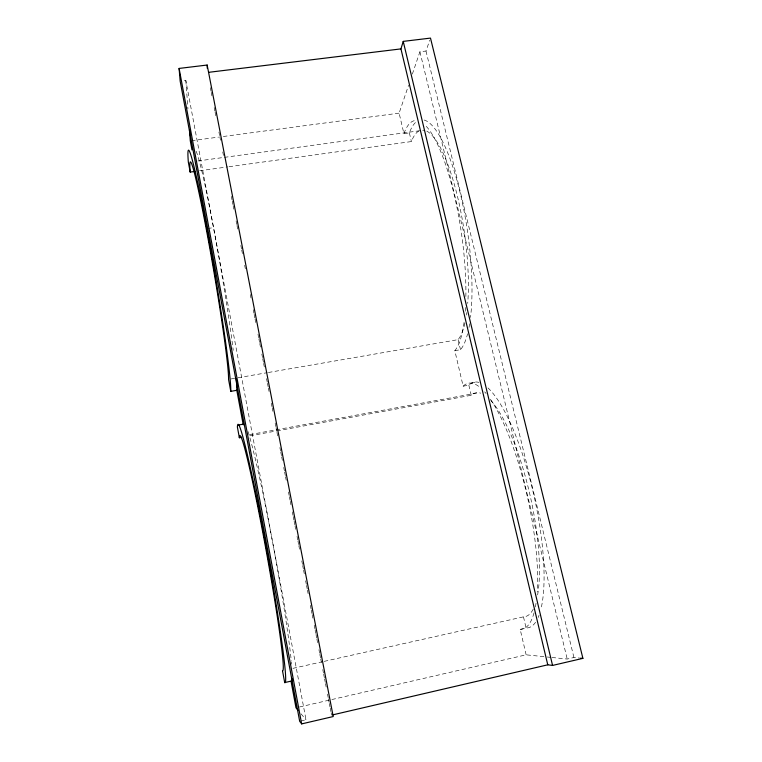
<?xml version="1.0" encoding="UTF-8"?>
<svg xmlns="http://www.w3.org/2000/svg" width="762" height="762" viewBox="0 0 762 762"><rect width="100%" height="100%" fill="white"/><g stroke="black" fill="none" stroke-linecap="round" stroke-linejoin="round"><path stroke-width="0.57" stroke-dasharray="3.81 2.86" d="M415.423 122.568A118.072 30.518 81.8 0 0 409.365 132.874L403.917 133.617L399.117 113.138L408.575 85.249M412.356 74.085L419.919 51.768L425.977 51.025L429.739 40.253M300.723 721.023L306.019 719.795L185.842 80.505L182.442 80.924M551.955 657.482L567.214 659.054L573.929 657.492L579.539 658.035M299.466 706.993L330.689 699.811M331.851 699.545L526.142 654.825L546.087 656.882M526.142 654.825L520.17 629.326L526.094 627.993A125.74 34.061 77.5 0 0 535.629 622.163M292.922 668.35L323.04 661.626M324.202 661.359L523.465 616.849A114.605 31.004 77.6 0 0 533.619 608.371M249.907 435.826L275.673 431.102M276.844 430.892L471.23 395.288A114.605 31.004 77.6 0 1 480.755 393.173M249.822 434.626L478.831 392.725M471.24 383.105L477.107 382.038M464.087 322.307A118.186 29.918 81.8 0 1 454.819 350.682L463.144 386.191L468.849 385.162A125.74 34.061 77.5 0 1 478.993 382.4M454.819 350.682L460.486 349.691A118.072 30.518 81.8 0 0 467.601 333.766M230.905 378.971L236.763 377.962M237.935 377.762L267.214 372.685M268.386 372.485L458.114 339.633A107.775 27.832 81.8 0 0 464.877 323.307M207.674 228.505L213.503 227.638M199.596 170.774L227.838 166.878M229.019 166.716L411.413 141.561A107.775 27.832 81.8 0 1 420.9 130.188M197.939 160.963L424.11 130.15M191.472 140.713L218.608 137.112M223.323 136.484L399.117 113.138M547.268 657.006L550.783 657.368M301.009 713.794L306.019 719.795M425.977 51.025L573.929 657.492M419.919 51.768L567.214 659.054M409.365 132.874L411.413 141.561M458.114 339.633L460.486 349.691M468.849 385.162L471.23 395.288M523.465 616.849L526.094 627.993M210.341 87.668L211.026 91.173M211.245 92.345L211.922 95.85M214.179 107.528L214.855 111.033M215.084 112.204L215.76 115.71M218.923 132.064L219.599 135.569M219.827 136.741L220.504 140.246M222.761 151.933L223.437 155.438M231.343 196.329L232.019 199.844M232.248 201.006L232.924 204.511M233.143 205.683L233.82 209.188M236.087 220.875L236.763 224.38M236.982 225.542L237.658 229.048M240.821 245.412L241.497 248.917M241.725 250.079L242.402 253.594M244.659 265.271L245.335 268.776M250.307 294.484L250.984 297.99M253.241 309.677L253.917 313.182M254.146 314.354L254.822 317.859M255.051 319.021L255.727 322.526M257.985 334.213L258.661 337.718M258.88 338.89L259.566 342.395M259.785 343.557L260.461 347.062M261.823 354.073L262.499 357.578M262.719 358.75L263.404 362.255M263.623 363.426L264.3 366.932M266.557 378.619L267.233 382.124M267.462 383.286L268.138 386.791M268.367 387.963L269.043 391.468M271.301 403.155L271.977 406.66M272.205 407.822L272.882 411.328M275.139 423.015L275.815 426.52M276.044 427.692L276.72 431.197M276.949 432.368L277.625 435.874M279.883 447.551L280.559 451.056M280.787 452.228L281.464 455.733M281.683 456.905L282.369 460.41M283.721 467.42L284.397 470.926M284.626 472.088L285.302 475.602M285.521 476.764L286.207 480.27M288.465 491.957L289.141 495.462M289.36 496.633L290.036 500.139M290.265 501.301L290.941 504.806M292.294 511.816L292.979 515.322M293.199 516.493L293.875 519.998M294.103 521.17L294.78 524.675M295.008 525.837L295.685 529.342M297.037 536.362L297.713 539.867M297.942 541.03L298.618 544.535M298.847 545.706L299.523 549.212M301.781 560.899L302.457 564.404M302.685 565.566L303.362 569.071M303.59 570.243L304.267 573.748M305.619 580.758L306.295 584.264M306.524 585.435L307.2 588.94M307.429 590.112L308.105 593.617M310.363 605.295L311.039 608.8M311.267 609.971L311.944 613.477M312.163 614.648L312.839 618.153M314.201 625.164L314.877 628.669M315.097 629.831L315.782 633.336M316.001 634.508L316.678 638.013M316.906 639.185L317.583 642.69M318.935 649.7L319.621 653.205M319.84 654.377L320.516 657.882M320.745 659.044L321.421 662.549M322.774 669.56L323.45 673.065M323.679 674.237L324.355 677.742M324.583 678.913L325.26 682.419M325.488 683.581L326.165 687.086M327.517 694.096L328.193 697.611M328.422 698.773L329.098 702.278M329.327 703.45L330.003 706.955M330.232 708.127L330.908 711.632M331.127 712.794L331.584 715.137M185.842 80.505L187.938 108.909M490.823 400.517A114.605 31.004 77.6 0 1 529.142 491.376A114.605 31.004 77.6 0 1 537.372 596.227M426.749 131.093A107.775 27.832 81.8 0 1 457.743 197.52A107.775 27.832 81.8 0 1 467.716 303.438M466.782 312.525A107.775 27.832 81.8 0 1 466.42 315.087M424.129 120.034A118.072 30.518 81.8 0 1 460.591 194.681A118.072 30.518 81.8 0 1 470.525 317.449M469.649 323.764A118.072 30.518 81.8 0 1 468.811 328.451M403.917 133.617A118.186 29.918 81.8 0 1 416.252 120.491M426.291 126.359A118.186 29.918 81.8 0 1 465.868 296.561M465.477 307.486A118.186 29.918 81.8 0 1 465.163 312.049M463.144 386.191A125.873 33.395 77.6 0 1 480.174 387.496M484.661 391.868A125.873 33.395 77.6 0 1 486.07 393.497M490.385 399.231A125.873 33.395 77.6 0 1 537.22 591.988M536.038 603.18A125.873 33.395 77.6 0 1 535.286 607.562M534.029 612.877A125.873 33.395 77.6 0 1 520.17 629.326M487.956 387.925A125.74 34.061 77.5 0 1 532.371 488.852A125.74 34.061 77.5 0 1 541.134 608.2M539.067 615.239A125.74 34.061 77.5 0 1 538.163 617.496M248.012 431.492A131.026 6.525 79.6 0 1 271.92 538.582A131.026 6.525 79.6 0 1 291.322 661.14M291.427 662.178A131.026 6.525 79.6 0 1 291.617 664.15M196.11 151.219A123.863 5.877 80.4 0 1 233.258 350.349"/><path stroke-width="1.14" d="M547.764 664.816L400.945 48.892L403.231 41.386L430.492 38.1L582.901 658.358L552.564 665.426L547.764 664.816L332.737 714.861M301.657 723.9L333.223 716.547L207.159 65.037L179.099 68.428L180.175 81.201L299.666 721.271L301.657 723.9L179.099 68.428M284.693 682.571A131.159 5.753 79.7 0 0 265.881 545.344A131.159 5.753 79.7 0 0 237.392 427.082L239.373 437.75A119.367 5.229 79.7 0 1 265.252 545.621A119.367 5.229 79.7 0 1 282.492 670.684L284.693 682.571L291.027 681.142A131.026 6.525 79.6 0 0 292.322 678.456M239.373 437.75L241.716 437.321M238.525 425.025L243.735 424.082M230.781 391.354A123.987 5.172 80.3 0 0 207.445 231.819A123.987 5.172 80.3 0 0 188.338 162.087L190.186 172.069A111.995 4.667 80.3 0 1 207.464 235.506A111.995 4.667 80.3 0 1 228.562 379.381L230.781 391.354L236.801 390.306A123.863 5.877 80.4 0 0 236.353 378.771M190.186 172.069L194.891 171.421M208.588 72.333L400.945 48.892M580.654 658.139L582.901 658.358M298.142 710.365L295.989 707.793L291.027 681.142M403.231 41.386L552.564 665.426M191.986 149.952L190.29 140.865L189.509 130.216M236.801 390.306L243.24 424.834M207.159 65.037L207.264 68.228"/></g></svg>
